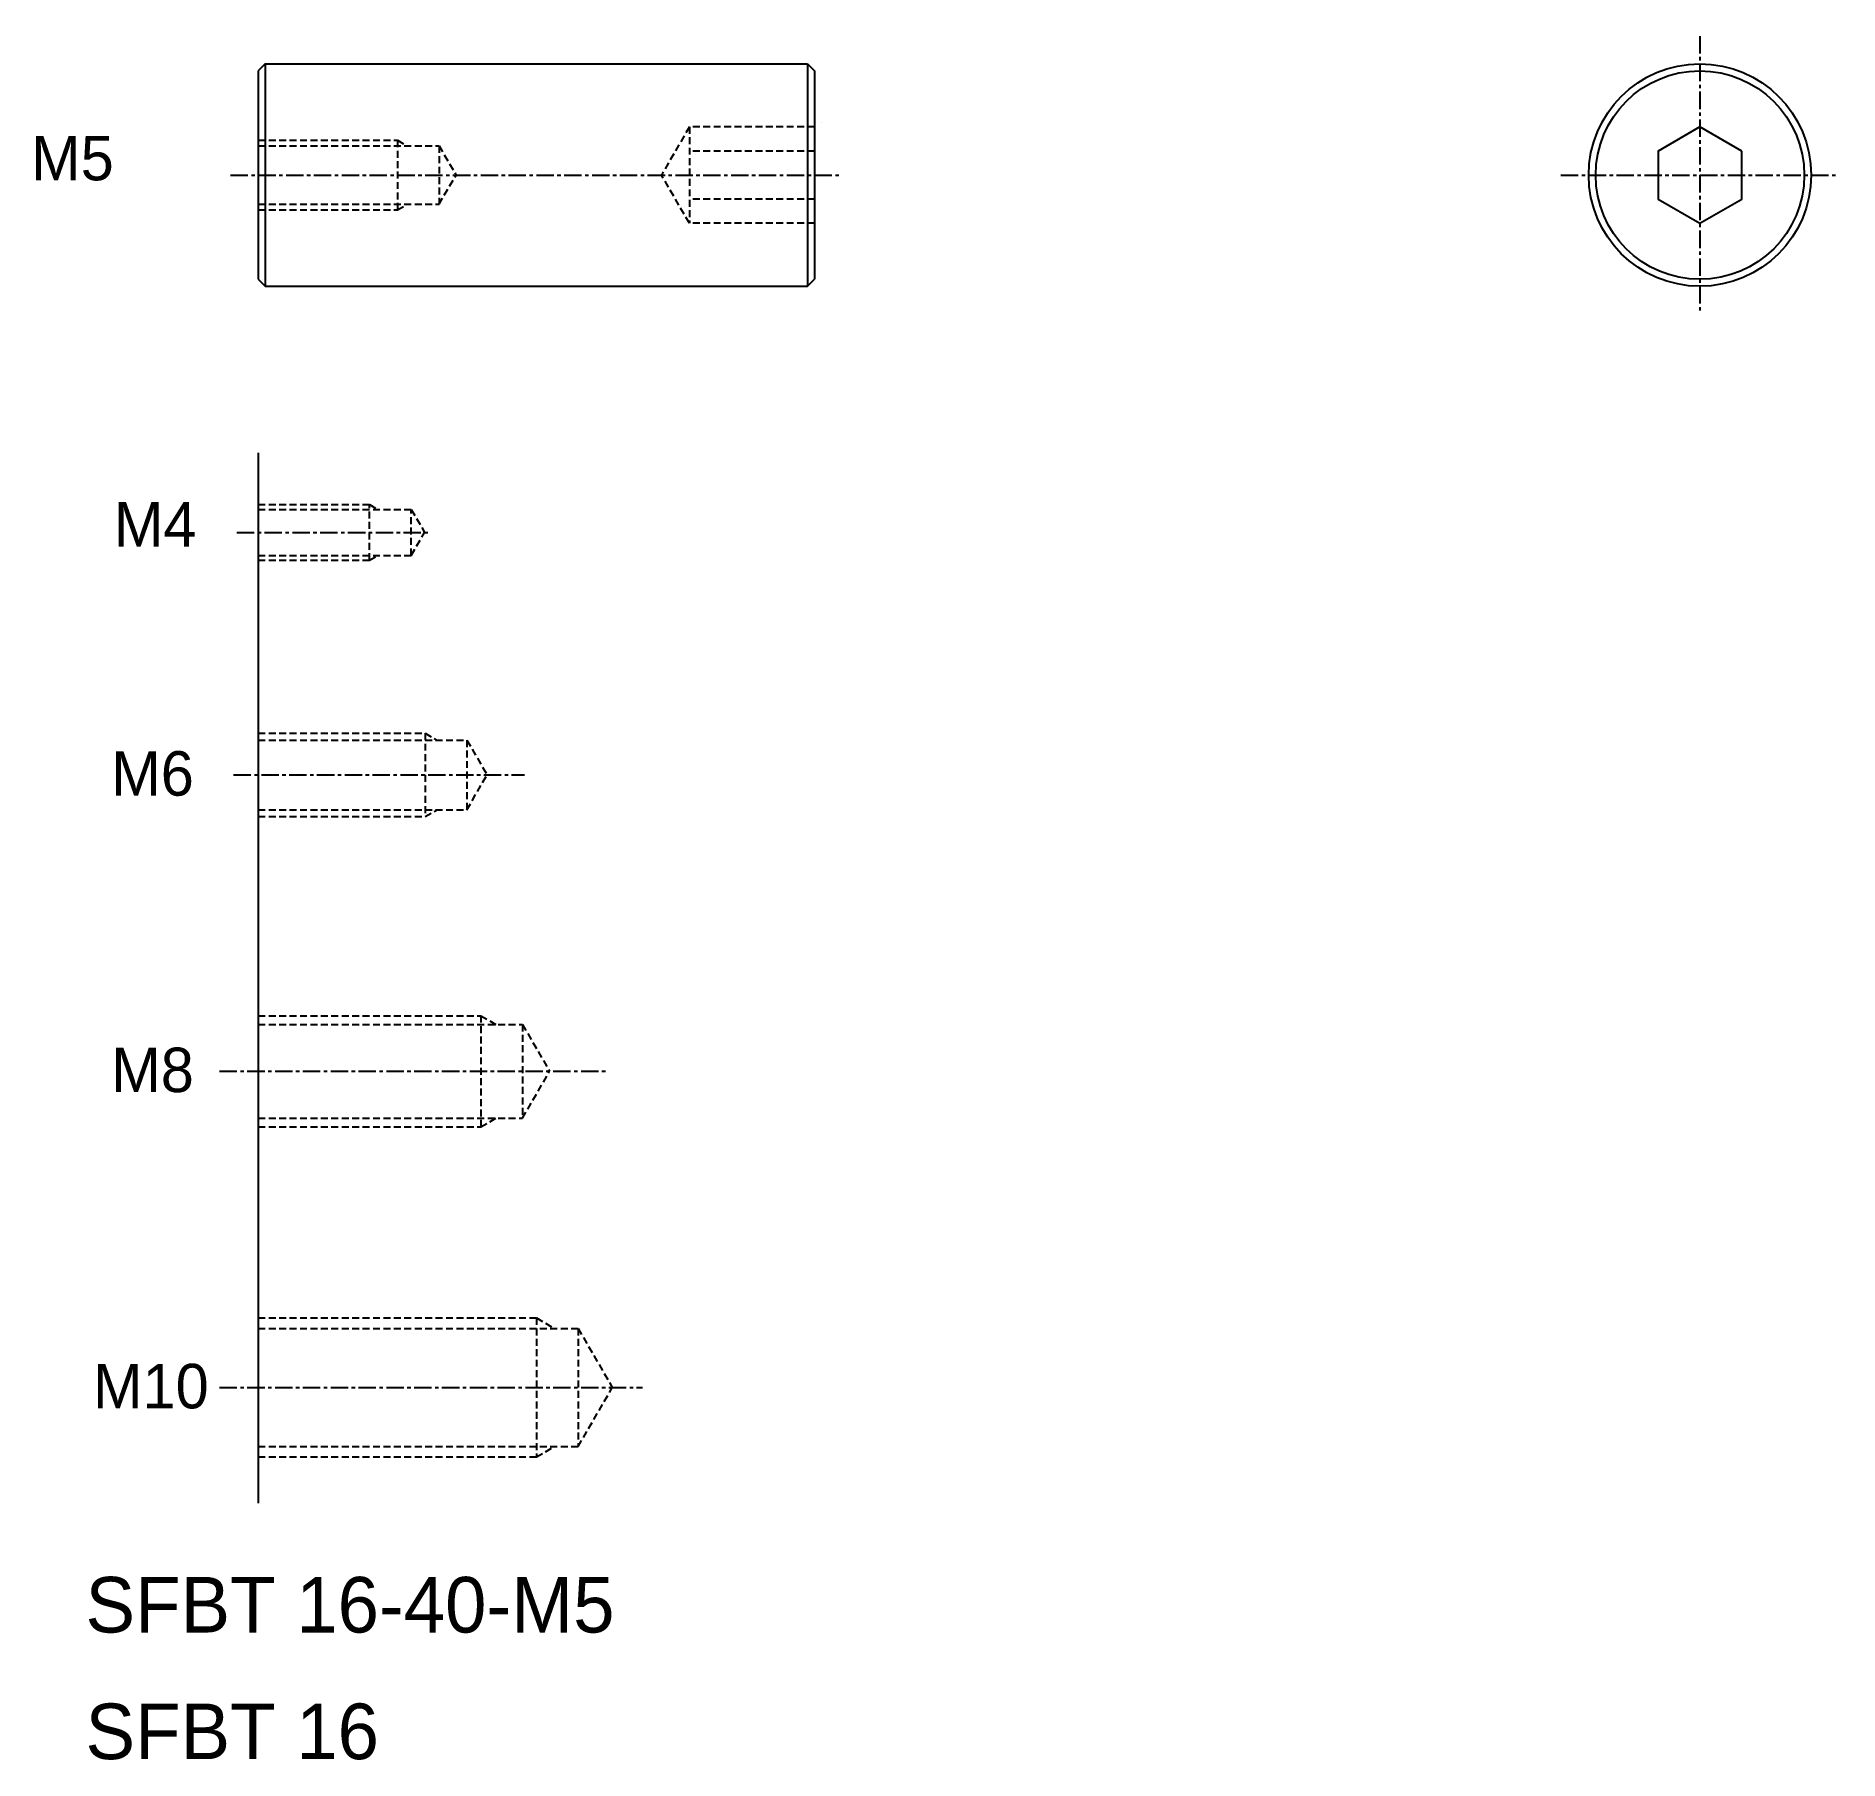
# Model space of a CAD drawing. Extents: x 66 to 196, y 70 to 194.
import ezdxf

# ---------------------------------------------------------------- set-up
doc = ezdxf.new("R2010")
doc.units = 0
doc.linetypes.add('CENTER', pattern=[2, 1.25, -0.25, 0.25, -0.25])
doc.linetypes.add('DASHED', pattern=[0.75, 0.5, -0.25])
doc.layers.get('0').update_dxf_attribs({"linetype": 'CONTINUOUS'})
doc.layers.add('CENTER', color=1, linetype='CENTER')

msp = doc.modelspace()

# ---------------------------------------------------------------- linework, layer by layer
at = {"color": 7, "linetype": 'CONTINUOUS'}
for p, q in [((82.43, 191.84), (81.93, 191.34)), ((81.93, 191.34), (81.93, 176.34)), ((82.43, 191.84), (82.43, 175.84)), ((82.43, 191.84), (121.43, 191.84)), ((121.43, 191.84), (121.43, 175.84)), ((121.43, 191.84), (121.93, 191.34)), ((121.93, 191.34), (121.93, 176.34)), ((81.93, 176.34), (82.43, 175.84)), ((121.43, 175.84), (121.93, 176.34)), ((82.43, 175.84), (121.43, 175.84)), ((81.93, 163.86), (81.93, 88.29))]:
    msp.add_line(p, q, dxfattribs=at)
at = {"color": 3, "linetype": 'DASHED'}
for p, q in [((112.93, 187.31), (110.93, 183.84)), ((112.93, 187.31), (112.93, 180.38)), ((121.93, 187.31), (112.93, 187.31)), ((81.93, 186.34), (91.93, 186.34)), ((81.93, 185.94), (94.93, 185.94)), ((91.93, 186.34), (91.93, 181.34)), ((91.93, 186.34), (92.54, 185.99)), ((94.93, 185.94), (96.15, 183.84)), ((94.93, 185.94), (94.93, 181.74)), ((121.93, 185.57), (112.93, 185.57)), ((94.93, 181.74), (96.15, 183.84)), ((112.93, 180.38), (110.93, 183.84)), ((81.93, 181.74), (94.93, 181.74)), ((91.93, 181.34), (92.54, 181.69)), ((121.93, 182.11), (112.93, 182.11)), ((81.93, 181.34), (91.93, 181.34)), ((121.93, 180.38), (112.93, 180.38)), ((81.93, 160.13), (89.93, 160.13)), ((81.93, 159.78), (92.93, 159.78)), ((89.93, 156.13), (89.93, 160.13)), ((89.93, 160.13), (90.54, 159.78)), ((92.93, 159.78), (93.89, 158.13)), ((92.93, 156.48), (92.93, 159.78)), ((92.93, 156.48), (93.89, 158.13)), ((81.93, 156.48), (92.93, 156.48)), ((81.93, 156.13), (89.93, 156.13)), ((89.93, 156.13), (90.54, 156.48)), ((81.93, 143.68), (93.93, 143.68)), ((81.93, 143.18), (96.93, 143.18)), ((93.93, 143.68), (93.93, 137.68)), ((93.93, 143.68), (94.8, 143.18)), ((96.93, 143.18), (96.93, 138.18)), ((96.93, 143.18), (98.38, 140.68)), ((96.93, 138.18), (98.38, 140.68)), ((81.93, 138.18), (96.93, 138.18)), ((81.93, 137.68), (93.93, 137.68)), ((93.93, 137.68), (94.8, 138.18)), ((81.93, 123.36), (97.93, 123.36)), ((97.93, 123.36), (97.93, 115.36)), ((97.93, 123.36), (99.02, 122.73)), ((81.93, 122.73), (100.93, 122.73)), ((100.93, 122.73), (100.93, 115.98)), ((100.93, 122.73), (102.88, 119.36)), ((100.93, 115.98), (102.88, 119.36)), ((81.93, 115.98), (100.93, 115.98)), ((97.93, 115.36), (99.02, 115.98)), ((81.93, 115.36), (97.93, 115.36)), ((81.93, 101.61), (101.93, 101.61)), ((101.93, 101.61), (101.93, 91.61)), ((101.93, 101.61), (103.23, 100.86)), ((81.93, 100.86), (104.93, 100.86)), ((104.93, 100.86), (107.39, 96.61)), ((104.93, 100.86), (104.93, 92.36)), ((104.93, 92.36), (107.39, 96.61)), ((81.93, 92.36), (104.93, 92.36)), ((101.93, 91.61), (103.23, 92.36)), ((81.93, 91.61), (101.93, 91.61))]:
    msp.add_line(p, q, dxfattribs=at)
for p, q in [((121.93, 187.56), (121.93, 187.56)), ((121.93, 187.42), (121.93, 187.42)), ((122.43, 187.59), (122.43, 187.59)), ((122.43, 183.84), (122.43, 183.84))]:
    msp.add_line(p, q)
at = {"color": 7, "linetype": 'CONTINUOUS'}
msp.add_lwpolyline([(188.61, 185.57), (185.61, 187.31), (182.61, 185.57), (182.61, 182.11), (185.61, 180.38), (188.61, 182.11)], close=True, dxfattribs=at)
for radius in [8, 7.5]:
    msp.add_circle((185.61, 183.84), radius, dxfattribs=at)
at = {"layer": 'CENTER', "color": 1, "linetype": 'CENTER'}
for p, q in [((185.61, 193.84), (185.61, 173.84)), ((79.93, 183.84), (123.93, 183.84)), ((175.61, 183.84), (195.61, 183.84)), ((80.38, 158.13), (94.33, 158.13)), ((80.15, 140.68), (101.08, 140.68)), ((79.14, 119.36), (107.05, 119.36)), ((79.14, 96.61), (109.55, 96.61))]:
    msp.add_line(p, q, dxfattribs=at)

# ---------------------------------------------------------------- texts
at = {"color": 7, "linetype": 'CONTINUOUS'}
for s, height, p in [('M5', 3.2, (65.59, 183.46)), ('M4', 3.2, (71.54, 157.11)), ('M6', 3.2, (71.35, 139.19)), ('M8', 3.2, (71.35, 117.86)), ('M10', 3.2, (70.04, 95.11)), ('SFBT 16-40-M5', 4, (69.5, 78.98)), ('SFBT 16', 4, (69.5, 69.87))]:
    msp.add_text(s, height=height, dxfattribs=at).set_placement(p)

doc.saveas('drawing.dxf')
